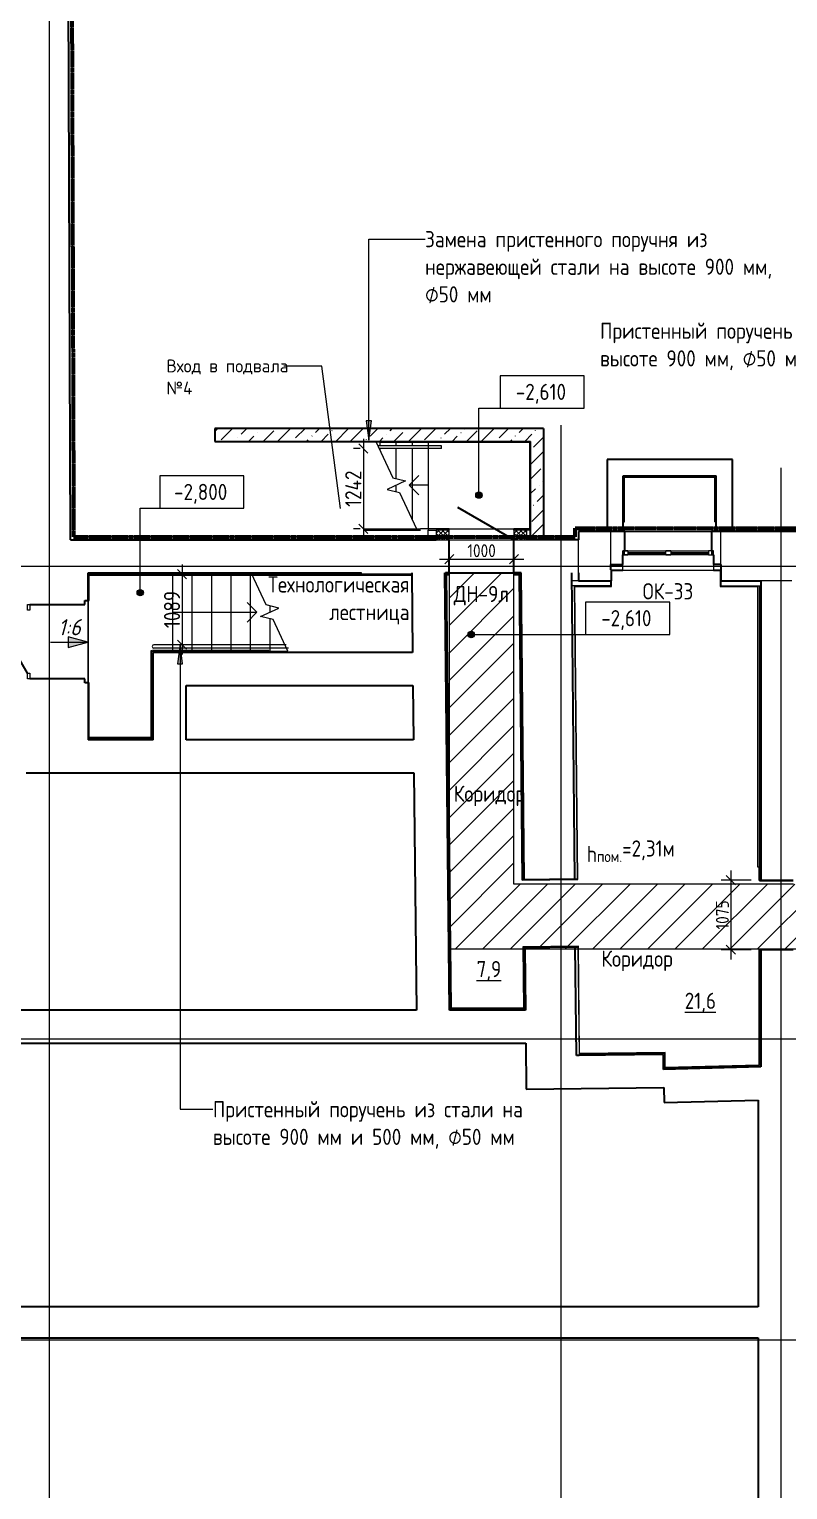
# Model space of a CAD drawing. Header units: millimetres. Extents: x 504091 to 2165846, y 135022 to 442887.
# Drawn here: x 598335 to 610052, y 203732 to 226294 of the extents above; entities that cross this region are included whole.
import ezdxf

# ---------------------------------------------------------------- set-up
doc = ezdxf.new("R2010")
doc.units = ezdxf.units.MM
for name, pattern in [('( Hidden )', [0.375, 0.25, -0.125]), ('ADSK_Линия сетки', [25, 20, -2.5, 0, -2.5]), ('DASHED', [7, 5, -2, 0]), ('осеваяX2', [4, 2.5, -0.5, 0.5, -0.5])]:
    doc.linetypes.add(name, pattern=pattern)
doc.layers.get('Defpoints').update_dxf_attribs({"color": 255})
doc.layers.add('!Defpoints', color=255, linetype='Continuous', lineweight=5, plot=False)
for name, color, linetype, lineweight in [('_ Окна', 7, 'Continuous', 30), ('Аннотация', 7, 'Continuous', 9), ('ГИ', 204, 'DASHED', 70), ('Двери', 7, 'Continuous', 20), ('Лестницы', 7, 'Continuous', 18), ('Марки дверей', 7, 'Continuous', 20), ('Марки окон', 7, 'Continuous', 20), ('Марки помещений', 7, 'Continuous', 20), ('Ограждение', 7, 'Continuous', 18), ('Окна', 7, 'Continuous', 18), ('Оси', 165, 'осеваяX2', 13), ('отметки', 7, 'Continuous', 20), ('Пандусы', 7, 'Continuous', 18), ('Перекрытие', 7, 'Continuous', 18), ('размеры', 7, 'Continuous', 9), ('Стены внутренние', 7, 'Continuous', 18), ('Стены наружные', 7, 'Continuous', 18), ('Стены несущие', 7, 'Continuous', 30), ('Стены отделка', 7, 'Continuous', 30), ('Стены штриховка', 7, 'Continuous', 18), ('Стрелки вверх', 7, 'Continuous', 18), ('Узлы', 7, 'Continuous', 18)]:
    doc.layers.add(name, color=color, linetype=linetype, lineweight=lineweight)
doc.layers.add('Линии', color=7, linetype='Continuous', lineweight=9, true_color=0x00a600)
doc.layers.add('Штриховка', color=252, linetype='Continuous')
doc.styles.add('GOST 2.304_new', font='isocpeur.ttf', dxfattribs={"width": 0.9, "oblique": 15})
doc.styles.add('GOST Common_1', font='GOST_Common.ttf', dxfattribs={"width": 0.9, "height": 250})
doc.styles.add('GOST Common_2', font='GOST_Common.ttf', dxfattribs={"width": 0.9, "height": 200})
doc.styles.add('GOST Common_4', font='GOST_Common.ttf', dxfattribs={"width": 0.9, "height": 200})
doc.styles.add('GOST Common_5', font='GOST_Common.ttf', dxfattribs={"height": 250})
doc.dimstyles.new('ADSK_Основной_2_5_мм_Округление_до_1_мм', dxfattribs={"dimscale": 304.8, "dimtxt": 251.428749, "dimasz": 0.463911, "dimexe": 0.492126, "dimexo": 0.492126, "dimgap": 0.098425, "dimtad": 1, "dimdec": 0, "dimdsep": 46, "dimtxsty": 'GOST Common_1', "dimblk1": 'OBLIQUE', "dimblk2": 'OBLIQUE', "dimsah": 1, "dimcen": 0.09, "dimdle": 0.492126, "dimazin": 2, "dimtfac": 1, "dimtdec": 4, "dimtix": 1, "dimtmove": 0, "dimatfit": 3, "dimfxl": 0, "dimtvp": 1, "dimtolj": 1, "dimtzin": 0, "dimlwd": 20, "dimlwe": 20, "dimarcsym": 0})
doc.dimstyles.new('ADSK_Основной_2_мм', dxfattribs={"dimscale": 304.8, "dimtxt": 201.142999, "dimasz": 0.463911, "dimexe": 0.492126, "dimexo": 0.492126, "dimgap": 0.098425, "dimtad": 1, "dimrnd": 0.01, "dimdsep": 46, "dimtxsty": 'GOST Common_4', "dimblk1": 'OBLIQUE', "dimblk2": 'OBLIQUE', "dimsah": 1, "dimcen": 0.09, "dimdle": 0.492126, "dimazin": 2, "dimtfac": 1, "dimtdec": 4, "dimtix": 1, "dimtmove": 0, "dimatfit": 3, "dimfxl": 0, "dimtvp": 1, "dimtolj": 1, "dimtzin": 0, "dimlwd": 20, "dimlwe": 20, "dimarcsym": 0})
pattern_1 = [(45, (568099.94, 197753.52), (84.18955, 308.69595), [396.875, -79.375, 3.353, -76.022])]
pattern_2 = [(45, (568099.937, 197753.523), (-35.35534, 35.35534), []), (135, (568099.937, 197753.523), (-35.35534, -35.35534), [])]

# ---------------------------------------------------------------- blocks, each defined once
blk = doc.blocks.new('АС_Дверь_Однопольная_Алюминиевая - 1150х2200 алюм ост EIW30 Д12п-6524472-План подвала')
at = {"layer": 'Двери'}
for p, q in [((-450, -420), (-363, -420)), ((-450, -460), (-450, -420)), ((-363, -420), (-363, -460)), ((613, -420), (700, -420)), ((613, -460), (613, -420)), ((700, -420), (700, -460)), ((-363, -460), (-450, -460)), ((700, -460), (613, -460))]:
    blk.add_line(p, q, dxfattribs=at)
at = {"layer": 'Двери', "lineweight": 30}
blk.add_line((613, -460), (-232, -948), dxfattribs=at)
blk = doc.blocks.new('AC_Дверь_Однопольная_Стальная - 1000х2080h ДН-9л-2715197-План подвала')
at = {"layer": 'Двери', "lineweight": 30}
blk.add_line((500, 255), (-366, 755), dxfattribs=at)
blk = doc.blocks.new('окна_rehau_двупольное - 1360х1320Н ОК33-3751932-План подвала')
at = {"layer": '_ Окна', "lineweight": 18}
for p, q in [((-700, -105), (-700, -45)), ((-700, -45), (-624, -45)), ((-624, -105), (-700, -105)), ((-624, -45), (-624, -105)), ((-38, -105), (-38, -45)), ((-38, -45), (38, -45)), ((38, -105), (-38, -105)), ((38, -45), (38, -105)), ((624, -45), (624, -105)), ((700, -45), (624, -45)), ((624, -105), (700, -105)), ((700, -105), (700, -45))]:
    blk.add_line(p, q, dxfattribs=at)
at = {"layer": '_ Окна'}
for p, q in [((-680, -105), (-680, -45)), ((-624, -75), (-38, -75)), ((38, -75), (624, -75)), ((680, -105), (680, -45))]:
    blk.add_line(p, q, dxfattribs=at)
at = {"layer": 'Окна'}
for p, q in [((-700, -45), (-700, -105)), ((-624, -45), (-700, -45)), ((-700, -105), (-624, -105)), ((-624, -45), (-38, -45)), ((-38, -105), (-624, -105)), ((38, -45), (-38, -45)), ((-38, -105), (38, -105)), ((38, -45), (624, -45)), ((624, -105), (38, -105)), ((700, -45), (624, -45)), ((624, -105), (700, -105)), ((700, -105), (700, -45))]:
    blk.add_line(p, q, dxfattribs=at)
blk = doc.blocks.new('Тип верхнего поручня - Верхний поручень_Внутренний_-6935785-План подвала')
at = {"layer": 'Ограждение'}
for p, q in [((35622, 22104), (35640, 22064)), ((36391, 22104), (35622, 22104)), ((36391, 22064), (35640, 22064)), ((36422, 22104), (36391, 22104)), ((36422, 22064), (36391, 22064)), ((36604, 22104), (36422, 22104)), ((36604, 22064), (36422, 22064)), ((36604, 22064), (36604, 22104))]:
    blk.add_line(p, q, dxfattribs=at)
blk = doc.blocks.new('Тип перил - Перила_Внутренний_-6935798-План подвала')
at = {"layer": 'Ограждение'}
for p, q in [((35622, 22104), (35640, 22064)), ((36404, 22104), (35622, 22104)), ((36404, 22064), (35640, 22064)), ((36404, 22064), (36404, 22104))]:
    blk.add_line(p, q, dxfattribs=at)
blk = doc.blocks.new('Высотные отметки - Рамка-12095-План подвала')
at = {"layer": 'Аннотация', "lineweight": 20}
for p, q in [((-6.5, 0), (-6.5, 5)), ((-6.5, 5), (6.5, 5)), ((6.5, 5), (6.5, 0)), ((6.5, 0), (-6.5, 0))]:
    blk.add_line(p, q, dxfattribs=at)
blk = doc.blocks.new('_Oblique')
at = {"color": 0, "linetype": 'ByBlock', "lineweight": -2}
blk.add_line((-0.5, -0.5), (0.5, 0.5), dxfattribs=at)
blk = doc.blocks.new('*D486')
at = {"layer": 'Defpoints', "color": 0, "lineweight": 20, "transparency": 16777216}
for p in [(604823, 218208), (605823, 218208), (605823, 218108)]:
    blk.add_point(p, dxfattribs=at)
at = {"layer": 'размеры', "color": 0, "lineweight": 20, "transparency": 16777216}
for p, q in [((604673, 218108), (605973, 218108)), ((604823, 218058), (604823, 217958)), ((605823, 218058), (605823, 217958))]:
    blk.add_line(p, q, dxfattribs=at)
at = {"layer": 'размеры', "color": 0, "lineweight": 20, "transparency": 16777216, "xscale": 141.4, "yscale": 141.4, "zscale": 141.4, "rotation": 180}
blk.add_blockref('_Oblique', (604823, 218108), dxfattribs=at)
at = {"layer": 'размеры', "color": 0, "lineweight": 20, "transparency": 16777216, "xscale": 141.4, "yscale": 141.4, "zscale": 141.4}
blk.add_blockref('_Oblique', (605823, 218108), dxfattribs=at)
at = {"layer": 'размеры', "color": 0, "lineweight": 20, "transparency": 16777216, "insert": (605323, 218238), "char_height": 200, "width": 560.47, "attachment_point": 5, "style": 'GOST Common_4'}
blk.add_mtext('\\A1;1000', dxfattribs=at)
blk = doc.blocks.new('*D487')
at = {"layer": 'Defpoints', "color": 0, "lineweight": 20, "transparency": 16777216}
for p in [(609636, 213149), (609172, 212074), (609636, 212074)]:
    blk.add_point(p, dxfattribs=at)
at = {"layer": 'размеры', "color": 0, "lineweight": 20, "transparency": 16777216}
for p, q in [((609172, 213299), (609172, 211924)), ((609486, 213149), (609022, 213149)), ((609486, 212074), (609022, 212074))]:
    blk.add_line(p, q, dxfattribs=at)
at = {"layer": 'размеры', "color": 0, "lineweight": 20, "transparency": 16777216, "xscale": 141.4, "yscale": 141.4, "zscale": 141.4}
for p, rotation in [((609172, 213149), 90), ((609172, 212074), 270)]:
    blk.add_blockref('_Oblique', p, dxfattribs=dict(at, rotation=rotation))
at = {"layer": 'размеры', "color": 0, "lineweight": 20, "transparency": 16777216, "insert": (609042, 212612), "char_height": 200, "width": 560.47, "attachment_point": 5, "rotation": 90, "style": 'GOST Common_4'}
blk.add_mtext('\\A1;1075', dxfattribs=at)
blk = doc.blocks.new('*D504')
at = {"layer": 'Defpoints', "color": 0, "lineweight": 20, "transparency": 16777216}
for p in [(600796, 217875), (600696, 216786), (600796, 216786)]:
    blk.add_point(p, dxfattribs=at)
at = {"layer": 'размеры', "color": 0, "lineweight": 20, "transparency": 16777216}
for p, q in [((600696, 218025), (600696, 216636)), ((600646, 217875), (600546, 217875)), ((600646, 216786), (600546, 216786))]:
    blk.add_line(p, q, dxfattribs=at)
at = {"layer": 'размеры', "color": 0, "lineweight": 20, "transparency": 16777216, "xscale": 141.4, "yscale": 141.4, "zscale": 141.4}
for p, rotation in [((600696, 217875), 90), ((600696, 216786), 270)]:
    blk.add_blockref('_Oblique', p, dxfattribs=dict(at, rotation=rotation))
at = {"layer": 'размеры', "color": 0, "lineweight": 20, "transparency": 16777216, "insert": (600541, 217330), "char_height": 250, "width": 700.59, "attachment_point": 5, "rotation": 90, "style": 'GOST Common_1'}
blk.add_mtext('\\A1;1089', dxfattribs=at)
blk = doc.blocks.new('*D505')
at = {"layer": 'Defpoints', "color": 0, "lineweight": 20, "transparency": 16777216}
for p in [(603596, 219817), (603496, 218575), (603596, 218575)]:
    blk.add_point(p, dxfattribs=at)
at = {"layer": 'размеры', "color": 0, "lineweight": 20, "transparency": 16777216}
for p, q in [((603446, 219817), (603346, 219817)), ((603496, 219967), (603496, 218425)), ((603446, 218575), (603346, 218575))]:
    blk.add_line(p, q, dxfattribs=at)
at = {"layer": 'размеры', "color": 0, "lineweight": 20, "transparency": 16777216, "xscale": 141.4, "yscale": 141.4, "zscale": 141.4}
for p, rotation in [((603496, 219817), 90), ((603496, 218575), 270)]:
    blk.add_blockref('_Oblique', p, dxfattribs=dict(at, rotation=rotation))
at = {"layer": 'размеры', "color": 0, "lineweight": 20, "transparency": 16777216, "insert": (603341, 219196), "char_height": 250, "width": 726.16, "attachment_point": 5, "rotation": 90, "style": 'GOST Common_1'}
blk.add_mtext('\\A1;1242', dxfattribs=at)
blk = doc.blocks.new('оси')
at = {"layer": 'Оси', "linetype": 'ADSK_Линия сетки'}
for p, q in [((37050, -2196.5), (37050, 46378)), ((44950, -2540.7), (44950, 24580.2)), ((48350, -2196.5), (48350, 23921.3)), ((-3614.3, 22400), (62615.4, 22400)), ((-3614.3, 15100), (62615.4, 15100)), ((-3614.3, 10450), (62615.4, 10450))]:
    blk.add_line(p, q, dxfattribs=at)

msp = doc.modelspace()

# ---------------------------------------------------------------- hatches: boundary and pattern name
at = {"layer": 'Аннотация', "lineweight": 9}
for points in [[(603580.7301, 219945.4217), (603620.2259, 220245.4217), (603541.2344, 220245.4217)], [(600665.6978, 216788.4043), (600626.202, 216488.4043), (600705.1935, 216488.4043)]]:
    msp.add_hatch(color=256, dxfattribs=at).paths.add_polyline_path(points)
at = {"layer": 'отметки'}
h = msp.add_hatch(color=256, dxfattribs=at)
edge = h.paths.add_edge_path()
edge.add_arc((605281.8261, 219097.3452), 50, 0, 360)
h = msp.add_hatch(color=256, dxfattribs=at)
edge = h.paths.add_edge_path()
edge.add_arc((600050.6998, 217589.8387), 50, 0, 360)
h = msp.add_hatch(color=256, dxfattribs=at)
edge = h.paths.add_edge_path()
edge.add_arc((605163.025, 216944.0354), 50, 0, 360)
at = {"layer": 'размеры'}
msp.add_hatch(color=256, dxfattribs=at).paths.add_polyline_path([(599239.2445, 216824.7414), (598939.2445, 216905.1262), (598939.2445, 216744.3566)])
at = {"layer": 'Стены внутренние', "lineweight": 9}
h = msp.add_hatch(dxfattribs=at)
h.set_pattern_fill('FP_6', color=256, style=0, pattern_type=2)
h.set_pattern_definition(pattern_1)
h.paths.add_polyline_path([(604504.3082, 219927.0636), (606279.3082, 219927.0636), (606279.3082, 220127.0636), (601204.3082, 220127.0636), (601204.3082, 219927.0636)])
h = msp.add_hatch(dxfattribs=at)
h.set_pattern_fill('FP_6', color=256, style=0, pattern_type=2)
h.set_pattern_definition(pattern_1)
h.paths.add_polyline_path([(606279.3082, 219258.2039), (606279.3082, 219927.0636), (606079.3082, 219927.0636), (606079.3082, 219258.2039)])
h = msp.add_hatch(dxfattribs=at)
h.set_pattern_fill('FP_7', color=256, style=0, pattern_type=2)
h.set_pattern_definition([(45, (568099.94, 197753.52), (84.19025, 308.69666), [396.875, -79.375, 3.353, -76.022])])
h.paths.add_polyline_path([(606079.3082, 218404.8405), (606279.3082, 218404.8405), (606279.3082, 219258.2039), (606079.3082, 219258.2039), (606079.3082, 218554.8405)])
at = {"layer": 'Стены наружные', "true_color": 0x6b6b6b}
msp.add_hatch(color=251, dxfattribs=at).paths.add_polyline_path([(604380.2712, 218554.8405), (604380.2712, 218574.8405), (603504.3082, 218574.8405), (603504.3082, 218554.8405), (604328.9103, 218554.8405)])
h = msp.add_hatch(color=251, dxfattribs=at)
h.paths.add_polyline_path([(606079.2682, 218554.8405), (606079.3082, 218554.8405), (606079.2682, 218574.8405), (605822.7795, 218574.8405), (605822.7795, 218554.8405), (606069.3082, 218554.8405)])
h.paths.add_polyline_path([(604821.7913, 218554.8405), (604822.7795, 218555.3002), (604821.7913, 218574.8405), (604504.3082, 218574.8405), (604504.3082, 218554.8405), (604754.3932, 218554.8405)])
h = msp.add_hatch(color=251, dxfattribs=at)
h.paths.add_polyline_path([(607510.4382, 218534.8405), (607535.4382, 218534.8405), (607535.4382, 218539.8405), (607510.4382, 218539.8405)])
h.paths.add_polyline_path([(608945.4382, 218534.8405), (608945.4382, 218539.8405), (608875.4382, 218539.8405), (608875.4382, 218534.8405), (608910.4382, 218534.8405)])
at = {"layer": 'Узлы', "lineweight": 9}
h = msp.add_hatch(dxfattribs=at)
h.set_pattern_fill('FP_8', color=252, style=0, pattern_type=2)
h.set_pattern_definition([(45, (568099.94, 197753.52), (-212.132, 212.132), [])])
h.paths.add_polyline_path([(605366.2455, 212086.0391), (616067.7735, 212086.0391), (616067.7735, 232725.4732), (615067.7735, 232725.4732), (615067.7735, 213086.0391), (605822.7795, 213086.0391), (605822.7795, 217886.0391), (604822.7795, 217886.0391), (604822.7795, 212086.0391), (604856.5332, 212086.0391)])
h = msp.add_hatch(dxfattribs=at)
h.set_pattern_fill('FP_11', color=256, style=0, pattern_type=2)
h.set_pattern_definition(pattern_2)
h.paths.add_polyline_path([(604622.7795, 218404.8405), (604822.7795, 218404.8405), (604821.7913, 218554.8405), (604622.7795, 218554.8405), (604622.7795, 218462.2721)])
h = msp.add_hatch(dxfattribs=at)
h.set_pattern_fill('FP_11', color=256, style=0, pattern_type=2)
h.set_pattern_definition(pattern_2)
h.paths.add_polyline_path([(606022.7795, 218404.8405), (606022.7795, 218554.8405), (605822.7795, 218554.8405), (605822.7795, 218404.8405), (605931.5138, 218404.8405)])

# ---------------------------------------------------------------- linework, layer by layer
at = {"layer": '!Defpoints', "color": 2, "lineweight": 20}
msp.add_lwpolyline([(613421.6646, 218584.8405), (606766.7913, 218584.8405), (606766.7913, 218454.8405), (599021.1136, 218454.8405), (598970.5919, 233869.9907), (604245.6676, 233869.9907), (604245.6676, 240973.5225), (598946.8288, 240973.5225), (598946.3857, 241179.162), (585852.3341, 241150.9484), (585852.3341, 218416.0475), (571508.6963, 218416.0475)], dxfattribs=at)
at = {"layer": 'Аннотация', "lineweight": 9}
for p, q in [((603580.7301, 223050.5482), (604449.9222, 223050.5482)), ((603580.7301, 219945.4217), (603580.7301, 223050.5482)), ((602455.3168, 221087.8486), (602270.4405, 221087.8486)), ((602855.7043, 221087.8486), (602455.3168, 221087.8486)), ((603141.4872, 218888.7276), (602855.7043, 221087.8486)), ((603620.2259, 220245.4217), (603541.2344, 220245.4217)), ((603541.2344, 220245.4217), (603580.7301, 219945.4217)), ((603580.7301, 219945.4217), (603620.2259, 220245.4217)), ((600665.6978, 216788.4043), (600626.202, 216488.4043)), ((600705.1935, 216488.4043), (600665.6978, 216788.4043)), ((600665.6978, 216788.4043), (600665.6978, 209610.1445)), ((600626.202, 216488.4043), (600705.1935, 216488.4043)), ((600665.6978, 209610.1445), (601172.4225, 209610.1445))]:
    msp.add_line(p, q, dxfattribs=at)
at = {"layer": 'ГИ', "linetype": '( Hidden )', "lineweight": 60, "ltscale": 20}
msp.add_lwpolyline([(561122.148, 225839.1126), (561122.148, 241164.6667), (571393.465, 241086.4776), (571508.6963, 218416.0475), (585852.3341, 218416.0475), (585852.3341, 241150.9484), (598946.1505, 241179.1615), (598946.8288, 240973.5225), (604245.6676, 240973.5225), (604245.6676, 233869.9907), (598970.5919, 233869.9907), (599021.1136, 218454.8405), (606766.7913, 218454.8405), (606766.7913, 218584.8405), (613421.6646, 218584.8405), (613350.8155, 241332.3278), (623406.8071, 241332.3278), (623695.1603, 205962.9513), (617416.4749, 205962.9513), (617419.2163, 205712.9513)], dxfattribs=at)
at = {"layer": 'Лестницы'}
for p, q in [((603754.3082, 219927.0636), (603689.0322, 219927.0636)), ((603689.0322, 219927.0636), (603951.4809, 219364.2406)), ((603754.3082, 219857.0636), (603754.3082, 219927.0636)), ((603754.3082, 219857.0636), (603754.3082, 219927.0636)), ((603754.3082, 219787.0788), (603754.3082, 219817.0636)), ((603754.3082, 219787.0788), (603754.3082, 219817.0636)), ((604004.3082, 219924.8405), (604004.3082, 219927.0636)), ((604004.3082, 219924.8405), (604004.3082, 219927.0636)), ((604004.3082, 219857.0636), (604004.3082, 219914.8405)), ((604004.3082, 219857.0636), (604004.3082, 219914.8405)), ((604004.3082, 219351.4019), (604004.3082, 219817.0636)), ((604004.3082, 219351.4019), (604004.3082, 219817.0636)), ((604254.3082, 219924.8405), (604254.3082, 219927.0636)), ((604254.3082, 219924.8405), (604254.3082, 219927.0636)), ((604254.3082, 219857.0636), (604254.3082, 219914.8405)), ((604254.3082, 219857.0636), (604254.3082, 219914.8405)), ((604254.3082, 218714.8254), (604254.3082, 219817.0636)), ((604254.3082, 218714.8254), (604254.3082, 219817.0636)), ((604504.3082, 219924.8405), (604504.3082, 219927.0636)), ((604504.3082, 219924.8405), (604504.3082, 219927.0636)), ((604504.3082, 219857.0636), (604504.3082, 219914.8405)), ((604504.3082, 219857.0636), (604504.3082, 219914.8405)), ((604504.3082, 218574.8405), (604504.3082, 219817.0636)), ((604504.3082, 218574.8405), (604504.3082, 219817.0636)), ((604145.9188, 219316.9862), (603862.6976, 219184.918)), ((603951.4809, 219364.2406), (604145.9188, 219316.9862)), ((603862.6976, 219184.918), (604057.1355, 219137.6636)), ((604004.3082, 219150.5023), (604004.3082, 219250.9521)), ((604004.3082, 219150.5023), (604004.3082, 219250.9521)), ((604057.1355, 219137.6636), (604319.5842, 218574.8405)), ((604504.3082, 218574.8405), (604380.2712, 218574.8405)), ((600549.6216, 217862.8405), (600549.6216, 216698.5164)), ((600549.6216, 217862.8405), (600549.6216, 216698.5164)), ((600849.6216, 217862.8405), (600849.6216, 216698.5164)), ((600849.6216, 217862.8405), (600849.6216, 216698.5164)), ((601149.6216, 217862.8405), (601149.6216, 216698.5164)), ((601149.6216, 217862.8405), (601149.6216, 216698.5164)), ((601449.6216, 217862.8405), (601449.6216, 216698.5164)), ((601449.6216, 217862.8405), (601449.6216, 216698.5164)), ((601749.6216, 217862.8405), (601749.6216, 216698.5164)), ((601749.6216, 217862.8405), (601749.6216, 216698.5164)), ((601996.7943, 217399.8049), (601769.837, 217886.5164)), ((601908.011, 217220.4823), (602191.2322, 217352.5505)), ((602191.2322, 217352.5505), (601996.7943, 217399.8049)), ((602049.6216, 217386.9662), (602049.6216, 217286.5164)), ((602049.6216, 217386.9662), (602049.6216, 217286.5164)), ((602102.4489, 217173.2279), (601908.011, 217220.4823)), ((602049.6216, 217186.0666), (602049.6216, 216686.5164)), ((602049.6216, 217186.0666), (602049.6216, 216686.5164)), ((602329.4062, 216686.5164), (602102.4489, 217173.2279)), ((602034.6216, 216686.5164), (602049.6216, 216686.5164)), ((602049.6216, 216686.5164), (602329.4062, 216686.5164))]:
    msp.add_line(p, q, dxfattribs=at)
at = {"layer": 'Линии', "color": 7, "lineweight": 18}
for p, q in [((604822.7795, 218554.8405), (604622.7795, 218554.8405)), ((604622.7795, 218554.8405), (604622.7795, 218404.8405)), ((604622.7795, 218404.8405), (604822.7795, 218404.8405)), ((604822.7795, 218404.8405), (604822.7795, 218554.8405)), ((606022.7795, 218554.8405), (605822.7795, 218554.8405)), ((605822.7795, 218554.8405), (605822.7795, 218404.8405)), ((605822.7795, 218404.8405), (606022.7795, 218404.8405)), ((606022.7795, 218404.8405), (606022.7795, 218554.8405)), ((602302.2573, 216786.0885), (600262.2573, 216786.0885)), ((602342.2573, 216731.5164), (600262.2573, 216731.5164))]:
    msp.add_line(p, q, dxfattribs=at)
at = {"layer": 'Линии', "color": 7}
for p, q in [((605822.7795, 217886.0391), (604822.7795, 217886.0391)), ((604822.7795, 217886.0391), (604822.7795, 212086.0391)), ((605822.7795, 213086.0391), (605822.7795, 217886.0391)), ((610139.5333, 213086.0391), (605822.7795, 213086.0391)), ((604822.7795, 212086.0391), (609997.1061, 212086.0391)), ((609997.1061, 212086.0391), (616067.7735, 212086.0391))]:
    msp.add_line(p, q, dxfattribs=at)
at = {"layer": 'Линии', "color": 7, "lineweight": 18}
msp.add_arc((600262.2573, 216758.8025), 27.2861, 90, 270, dxfattribs=at)
at = {"layer": 'отметки', "lineweight": 20}
for p, q in [((605281.8261, 220439.8757), (606258.2119, 220439.8757)), ((605281.8261, 219097.3452), (605281.8261, 220439.8757)), ((600050.6998, 218894.4488), (601001.3459, 218894.4488)), ((600050.6998, 217589.8387), (600050.6998, 218894.4488)), ((605163.025, 216944.0354), (607320.801, 216944.0354)), ((607320.801, 216944.0354), (607577.6791, 216944.0354))]:
    msp.add_line(p, q, dxfattribs=at)
at = {"layer": 'отметки'}
for centre in [(605281.8261, 219097.3452), (600050.6998, 217589.8387), (605163.025, 216944.0354)]:
    msp.add_circle(centre, 50, dxfattribs=at)
at = {"layer": 'Пандусы'}
for p, q in [((598647.2268, 216258.5225), (598647.2268, 217408.5225)), ((599247.2268, 216195.5225), (599247.2268, 217471.5225))]:
    msp.add_line(p, q, dxfattribs=at)
at = {"layer": 'Перекрытие'}
for p, q in [((604822.7795, 218574.8405), (605822.7795, 218574.8405)), ((599247.2268, 217471.5225), (599247.2268, 216195.5225))]:
    msp.add_line(p, q, dxfattribs=at)
at = {"layer": 'размеры', "lineweight": 20}
msp.add_line((598662.0169, 216824.7414), (599239.2445, 216824.7414), dxfattribs=at)
at = {"layer": 'размеры'}
for p, q in [((599239.2445, 216824.7414), (598939.2445, 216905.1262)), ((598939.2445, 216905.1262), (598939.2445, 216744.3566)), ((598939.2445, 216744.3566), (599239.2445, 216824.7414))]:
    msp.add_line(p, q, dxfattribs=at)
at = {"layer": 'Стены внутренние'}
for p, q in [((604822.7795, 218404.8405), (605822.7795, 218404.8405)), ((607535.4382, 218534.8405), (608875.4382, 218534.8405)), ((605822.7795, 217894.8405), (604822.7795, 217894.8405)), ((607326.7913, 217944.8405), (607316.7913, 217944.8405))]:
    msp.add_line(p, q, dxfattribs=at)
at = {"layer": 'Стены наружные'}
for p, q in [((607535.4382, 218539.8405), (608875.4382, 218539.8405)), ((608905.4382, 217934.8405), (607505.4382, 217934.8405))]:
    msp.add_line(p, q, dxfattribs=at)
at = {"layer": 'Стены несущие'}
for p, q in [((598971.4429, 218404.8405), (598920.2614, 233919.9907)), ((606279.3082, 220127.0636), (601204.3082, 220127.0636)), ((601204.3082, 220127.0636), (601204.3082, 219927.0636)), ((606279.3082, 220127.0636), (606279.3082, 218404.8405)), ((601204.3082, 219927.0636), (606079.3082, 219927.0636)), ((606079.3082, 218404.8405), (606079.3082, 219927.0636)), ((607260.4382, 219644.8405), (607260.4382, 218534.8405)), ((609195.4382, 219644.8405), (607260.4382, 219644.8405)), ((609195.4382, 218539.8405), (609195.4382, 219644.8405)), ((607510.4382, 218534.8405), (607510.4382, 219394.8405)), ((607510.4382, 219394.8405), (608945.4382, 219394.8405)), ((608945.4382, 218539.8405), (608945.4382, 219394.8405)), ((598971.4429, 218404.8405), (604622.7795, 218404.8405)), ((604822.7795, 217894.8405), (604822.7795, 218404.8405)), ((605822.7795, 217894.8405), (605822.7795, 218404.8405)), ((606816.7913, 218404.8405), (606022.7795, 218404.8405)), ((607535.4382, 218534.8405), (606816.7913, 218534.8405)), ((606816.7913, 218534.8405), (606816.7913, 218404.8405)), ((607535.4382, 218234.8405), (607535.4382, 218534.8405)), ((608875.4382, 218534.8405), (608875.4382, 218234.8405)), ((613471.5722, 218534.8405), (608875.4382, 218534.8405)), ((608945.4382, 218539.8405), (609195.4382, 218539.8405)), ((607505.4382, 218024.8405), (607505.4382, 218174.8405)), ((608905.4382, 218174.8405), (608905.4382, 218024.8405)), ((607316.7913, 217944.8405), (607316.7913, 218024.8405)), ((607316.7913, 218024.8405), (607505.4382, 218024.8405)), ((609016.7913, 218024.8405), (608905.4382, 218024.8405)), ((609016.7913, 218024.8405), (609016.7913, 217774.8405)), ((599247.2268, 217471.5225), (599247.2268, 217894.8405)), ((604244.3637, 217894.8405), (604257.556, 216666.5164)), ((604826.9204, 211141.8607), (604754.3932, 217894.8405)), ((604822.7795, 217894.8405), (604764.3937, 217894.8405)), ((605931.5138, 217894.8405), (605822.7795, 217894.8405)), ((605979.6761, 213159.9517), (605931.5138, 217894.8405)), ((606711.5542, 217894.8405), (606759.6357, 213167.8853)), ((606816.7913, 217894.8405), (606816.7913, 217774.8405)), ((606816.7913, 217774.8405), (607326.7913, 217774.8405)), ((607326.7913, 217774.8405), (607326.7913, 217944.8405)), ((609016.7913, 217774.8405), (609636.3391, 217774.8405)), ((609636.3391, 217774.8405), (609636.3391, 213149.1182)), ((598347.2268, 217408.5225), (599194.2268, 217408.5225)), ((599194.2268, 217408.5225), (599194.2268, 217471.5225)), ((599194.2268, 217471.5225), (599247.2268, 217471.5225)), ((604257.556, 216666.5164), (600247.69, 216666.5164)), ((600247.69, 215319.1383), (600247.69, 216666.5164)), ((599194.2268, 216258.5225), (598347.2268, 216258.5225)), ((599194.2268, 216195.5225), (599194.2268, 216258.5225)), ((599247.2268, 216195.5225), (599194.2268, 216195.5225)), ((599247.2268, 216195.5225), (599247.2268, 215319.1383)), ((600757.69, 215319.1383), (600757.69, 216156.5164)), ((600757.69, 216156.5164), (604263.0334, 216156.5164)), ((604263.0334, 216156.5164), (604272.0269, 215319.1383)), ((600247.69, 215319.1383), (599247.2268, 215319.1383)), ((604272.0269, 215319.1383), (600757.69, 215319.1383)), ((598287.2268, 214809.1383), (604277.5043, 214809.1383)), ((604277.5043, 214809.1383), (604316.891, 211141.8607)), ((605979.6761, 213159.9517), (606759.6357, 213167.8853)), ((609636.3391, 213149.1182), (610116.3391, 213149.1182)), ((605990.3559, 212110.006), (606770.3156, 212117.9396)), ((605990.3559, 212110.006), (606000.2037, 211141.8607)), ((606787.3838, 210439.94), (606770.3156, 212117.9396)), ((609636.3391, 212074.1182), (609636.3391, 210264.0189)), ((610116.3391, 212074.1182), (609636.3391, 212074.1182)), ((604316.891, 211141.8607), (578914.9373, 211141.8607)), ((606000.2037, 211141.8607), (604826.9204, 211141.8607)), ((575748.0717, 210631.8607), (606005.3913, 210631.8607)), ((606005.3913, 210631.8607), (606012.6211, 209921.084)), ((608130.4874, 210455.2352), (606787.3838, 210439.94)), ((608133.1224, 210223.8575), (608130.4874, 210455.2352)), ((609636.3391, 210264.0189), (608133.1224, 210223.8575)), ((606012.6211, 209921.084), (608137.9281, 209945.2869)), ((608137.9281, 209945.2869), (608144.1083, 209713.969)), ((608144.1083, 209713.969), (609596.6703, 209752.7771)), ((609596.6703, 209752.7771), (609596.6703, 206558.7317)), ((609596.6703, 206558.7317), (575748.0717, 206558.7317)), ((575748.0717, 206078.7317), (609596.6703, 206078.7317)), ((609596.6703, 206078.7317), (609596.6703, 200231.7541))]:
    msp.add_line(p, q, dxfattribs=at)
at = {"layer": 'Стены отделка', "lineweight": 9}
for p, q in [((606079.3082, 219924.8405), (603754.3082, 219924.8405)), ((603754.3082, 219924.8405), (603754.3082, 219914.8405)), ((603754.3082, 219914.8405), (606069.3082, 219914.8405)), ((606069.3082, 218574.8405), (606069.3082, 219914.8405)), ((607530.4382, 218684.8405), (607530.4382, 219374.8405)), ((607530.4382, 219374.8405), (608925.4382, 219374.8405)), ((608925.4382, 218684.8405), (608925.4382, 219394.8405)), ((607510.4382, 218684.8405), (607530.4382, 218684.8405)), ((608925.4382, 218684.8405), (608945.4382, 218684.8405)), ((603504.3082, 218404.8405), (603504.3082, 218574.8405)), ((603504.3082, 218574.8405), (604380.2712, 218574.8405)), ((603504.3082, 218554.8405), (604380.2712, 218554.8405)), ((604499.3082, 218404.8405), (604499.3082, 218554.8405)), ((604499.3082, 218554.8405), (604622.7795, 218554.8405)), ((604822.7795, 218574.8405), (604504.3082, 218574.8405)), ((604504.3082, 218554.8405), (604504.3082, 218574.8405)), ((604822.7795, 218554.8405), (604822.7795, 218574.8405)), ((606079.3082, 218574.8405), (605822.7795, 218574.8405)), ((605822.7795, 218554.8405), (605822.7795, 218574.8405)), ((606079.3082, 218554.8405), (606022.7795, 218554.8405)), ((607535.4382, 218539.8405), (607510.4382, 218539.8405)), ((607535.4382, 218534.8405), (607535.4382, 218539.8405)), ((608945.4382, 218539.8405), (608875.4382, 218539.8405)), ((608875.4382, 218539.8405), (608875.4382, 218534.8405)), ((608945.4382, 218534.8405), (608945.4382, 218539.8405)), ((607505.4382, 217934.8405), (607505.4382, 218024.8405)), ((608905.4382, 218024.8405), (608905.4382, 217934.8405)), ((603467.2268, 217894.8405), (599247.2268, 217894.8405)), ((604244.5785, 217874.8405), (599247.2268, 217874.8405)), ((599259.2268, 217471.5225), (599259.2268, 217862.8405)), ((599259.2268, 217862.8405), (604244.7074, 217862.8405)), ((603467.2268, 217874.8405), (603467.2268, 217894.8405)), ((604754.3932, 217894.8405), (604774.392, 217895.0553)), ((604764.3937, 217894.8405), (604764.3937, 217874.8405)), ((604764.3937, 217874.8405), (604784.6097, 217874.8405)), ((604846.7067, 211161.8703), (604774.392, 217895.0553)), ((604856.5332, 211178.0784), (604784.7171, 217864.8405)), ((604784.7171, 217864.8405), (604822.7795, 217864.8405)), ((604822.7795, 217894.8405), (604822.7795, 217864.8405)), ((605822.7795, 217894.8405), (605822.7795, 217864.8405)), ((605822.7795, 217864.8405), (605901.8174, 217864.8405)), ((605949.7794, 213149.6471), (605901.8174, 217864.8405)), ((605911.7162, 217874.8405), (605931.5138, 217874.8405)), ((605911.7162, 217874.8405), (605911.818, 217864.8405)), ((605931.7172, 217874.8428), (605911.7183, 217874.6394)), ((605931.5138, 217894.8405), (605931.5138, 217874.8405)), ((606816.7913, 217774.8405), (606712.7748, 217774.8405)), ((606712.7748, 217774.8405), (606712.7748, 217694.8405)), ((607326.7913, 217934.8405), (607505.4382, 217934.8405)), ((607326.7913, 217684.8405), (607326.7913, 217774.8405)), ((608905.4382, 217934.8405), (609006.7913, 217934.8405)), ((609006.7913, 217934.8405), (609006.7913, 217684.8405)), ((607316.7913, 217694.8405), (606712.7748, 217694.8405)), ((606753.5864, 217695.2566), (606713.5884, 217694.8498)), ((606713.5884, 217694.8498), (606759.6357, 213167.8853)), ((606753.5864, 217695.2566), (606799.6337, 213168.2921)), ((606809.6332, 213168.3939), (606763.6928, 217684.8405)), ((606763.6928, 217684.8405), (607326.7913, 217684.8405)), ((609006.7913, 217684.8405), (609586.3391, 217684.8405)), ((609586.3391, 217684.8405), (609586.3391, 213356.8453)), ((609596.3391, 217694.8405), (609636.3391, 217694.8405)), ((609596.3391, 213356.8453), (609596.3391, 217694.8405)), ((609616.3391, 217694.8405), (609616.3391, 213356.8453)), ((599247.2268, 217471.5225), (599259.2268, 217471.5225)), ((600227.69, 216692.5164), (600215.69, 216692.5164)), ((600215.69, 216692.5164), (600215.69, 215339.1383)), ((600227.69, 215339.1383), (600227.69, 216692.5164)), ((600227.69, 216686.5164), (602034.6216, 216686.5164)), ((602034.6216, 216698.5164), (600237.69, 216698.5164)), ((600237.69, 216698.5164), (600237.69, 216686.5164)), ((601655.9429, 216698.5164), (601655.9429, 216686.5164)), ((602034.6216, 216666.5164), (602034.6216, 216698.5164)), ((599259.2268, 216195.5225), (599247.2268, 216195.5225)), ((599259.2268, 215351.1383), (599259.2268, 216195.5225)), ((599247.2268, 215339.1383), (600247.69, 215339.1383)), ((600247.69, 215351.1383), (599259.2268, 215351.1383)), ((609586.3391, 213356.8453), (609596.3391, 213356.8453)), ((609606.3391, 213356.8453), (609636.3391, 213356.8453)), ((609606.3391, 213356.8453), (609606.3391, 213149.3673)), ((605949.7794, 213149.6471), (606809.7349, 213158.3944)), ((606799.6337, 213168.2921), (605959.6771, 213159.7483)), ((605979.7022, 213157.3885), (605959.7032, 213157.1851)), ((605979.7022, 213157.3885), (605979.6761, 213159.9517)), ((606809.7349, 213158.3944), (606809.6332, 213168.3939)), ((609606.3391, 213149.3673), (609636.3391, 213149.3673)), ((610136.3391, 213149.1182), (609616.3391, 213149.1182)), ((609616.3391, 213149.1182), (609616.3391, 213139.1182)), ((609616.3391, 213139.1182), (610136.3391, 213139.1182)), ((606820.2113, 212128.4476), (605960.2557, 212119.7004)), ((605960.2557, 212119.7004), (605969.8749, 211174.0248)), ((605970.3569, 212109.8026), (606810.3135, 212118.3465)), ((605970.383, 212107.2394), (605970.3569, 212109.8026)), ((605990.382, 212107.4428), (605970.383, 212107.2394)), ((606810.4054, 212109.3132), (606770.4074, 212108.9064)), ((606770.4074, 212108.9064), (606787.3838, 210439.94)), ((606810.3135, 212118.3465), (606827.3817, 210440.3469)), ((606837.0755, 210470.5079), (606820.2113, 212128.4476)), ((610136.3391, 212084.1182), (609616.3391, 212084.1182)), ((609616.3391, 212084.1182), (609616.3391, 212074.3673)), ((609636.3391, 212074.3673), (609606.3391, 212074.3673)), ((609606.3391, 212074.3673), (609606.3391, 210293.2281)), ((609616.3391, 212074.1182), (610136.3391, 212074.1182)), ((609636.3391, 212074.1182), (609636.3391, 212074.3673)), ((604826.7078, 211161.6556), (604846.7067, 211161.8703)), ((604846.6396, 211168.1144), (606000.3382, 211163.9138)), ((604846.811, 211168.1137), (604846.7381, 211148.1139)), ((604846.7381, 211148.1139), (606000.2654, 211143.914)), ((605969.8749, 211174.0248), (604856.5332, 211178.0784)), ((605980.1777, 211144.3083), (605979.8758, 211173.9884)), ((606000.1767, 211144.5117), (605980.1777, 211144.3083)), ((606000.2654, 211143.914), (606000.3382, 211163.9138)), ((606787.3838, 210439.94), (606827.3817, 210440.3469)), ((606827.1778, 210460.3945), (608150.4874, 210475.4643)), ((606827.3658, 210460.3966), (606827.5935, 210440.3979)), ((608160.4874, 210485.5788), (606837.0755, 210470.5079)), ((608130.4874, 210455.2352), (608130.4874, 210223.7871)), ((608150.4874, 210244.3285), (608150.4874, 210475.4643)), ((608160.4874, 210254.5993), (608160.4874, 210485.5788)), ((609606.3391, 210293.2281), (608160.4874, 210254.5993)), ((609616.3391, 210293.4953), (609616.3391, 210283.4917)), ((608130.4874, 210223.7871), (608133.1224, 210223.8575)), ((609616.3391, 210264.0189), (609636.3391, 210264.0189)), ((609616.3391, 210263.4846), (609616.3391, 210264.0189))]:
    msp.add_line(p, q, dxfattribs=at)
at = {"layer": 'Стены штриховка'}
for p, q in [((606816.7913, 217894.8405), (606816.7913, 218404.8405)), ((607316.7913, 218024.8405), (607316.7913, 218534.8405)), ((609016.7913, 218024.8405), (609016.7913, 218534.8405)), ((599257.2268, 217471.5225), (599257.2268, 217864.8405)), ((599257.2268, 217864.8405), (604244.6859, 217864.8405)), ((604784.6097, 217874.8405), (604822.7795, 217874.8405)), ((605822.7795, 217874.8405), (605911.7162, 217874.8405)), ((605959.7032, 213157.1851), (605911.818, 217864.8405)), ((607316.7913, 217694.8405), (607316.7913, 217774.8405)), ((607326.7913, 217944.8405), (607505.4382, 217944.8405)), ((608905.4382, 217944.8405), (609016.7913, 217944.8405)), ((609016.7913, 217774.8405), (609016.7913, 217694.8405)), ((610116.3391, 217774.8405), (609636.3391, 217774.8405)), ((609016.7913, 217694.8405), (609596.3391, 217694.8405)), ((600217.69, 216692.5164), (600217.69, 215339.1383)), ((602034.6216, 216696.5164), (600237.69, 216696.5164)), ((599257.2268, 215349.1383), (599257.2268, 216195.5225)), ((600247.69, 215349.1383), (599257.2268, 215349.1383)), ((609616.3391, 213356.8453), (609616.3391, 213149.3673)), ((605970.383, 212107.2394), (605979.8758, 211173.9884)), ((609616.3391, 210293.4953), (609616.3391, 212074.3673)), ((608150.4874, 210244.3285), (609616.3391, 210283.4917))]:
    msp.add_line(p, q, dxfattribs=at)
at = {"layer": 'Стрелки вверх'}
for p, q in [((604204.3082, 219250.9521), (604354.3082, 219400.9521)), ((604254.3082, 219250.9521), (604204.3082, 219250.9521)), ((604204.3082, 219250.9521), (604354.3082, 219100.9521)), ((604504.3082, 219250.9521), (604254.3082, 219250.9521)), ((600549.6216, 217286.5164), (600849.6216, 217286.5164)), ((600849.6216, 217286.5164), (601149.6216, 217286.5164)), ((601149.6216, 217286.5164), (601449.6216, 217286.5164)), ((601449.6216, 217286.5164), (601749.6216, 217286.5164)), ((601849.6216, 217286.5164), (601699.6216, 217436.5164)), ((601849.6216, 217286.5164), (601699.6216, 217136.5164)), ((601749.6216, 217286.5164), (601849.6216, 217286.5164))]:
    msp.add_line(p, q, dxfattribs=at)

# ---------------------------------------------------------------- block references
at = {"layer": 'Двери', "color": 8, "true_color": 0x7f7f7f}
msp.add_blockref('AC_Дверь_Однопольная_Стальная - 1000х2080h ДН-9л-2715197-План подвала', (605322.7795, 218149.8405), dxfattribs=at)
at = {"layer": 'Двери', "rotation": 269.9999999999999}
msp.add_blockref('АС_Дверь_Однопольная_Алюминиевая - 1150х2200 алюм ост EIW30 Д12п-6524472-План подвала', (598767.2268, 216958.5225), dxfattribs=at)
at = {"layer": 'Ограждение'}
for name in ['Тип верхнего поручня - Верхний поручень_Внутренний_-6935785-План подвала', 'Тип перил - Перила_Внутренний_-6935798-План подвала']:
    msp.add_blockref(name, (568099.9373, 197753.5225), dxfattribs=at)
at = {"layer": 'Окна'}
msp.add_blockref('окна_rehau_двупольное - 1360х1320Н ОК33-3751932-План подвала', (608205.4382, 218279.8405), dxfattribs=at)
at = {"layer": 'отметки', "lineweight": 20, "extrusion": (0, 0, -1), "xscale": 99.99999999999993, "yscale": 99.99999999999993, "zscale": 99.99999999999993}
for p in [(-606258.2119, 220439.8757), (-601001.3459, 218894.4488), (-607577.6791, 216944.0354)]:
    msp.add_blockref('Высотные отметки - Рамка-12095-План подвала', p, dxfattribs=at)
at = {"layer": 'Штриховка'}
msp.add_blockref('оси', (561599.5026, 195598.5225), dxfattribs=at)

# ---------------------------------------------------------------- texts
at = {"layer": 'Аннотация', "lineweight": 9, "attachment_point": 1, "line_spacing_factor": 1.022766}
for s, insert, char_height, width, style in [('\\pt360,720,1080,1440,1800,2160,2520,2880,3240,3600,3960,4320,4680,5040,5400,5760,6120,6480,6840,7200,7560,7920,8280,8640,9000,9360,9720,10080,10440,10800,11160,11520;Замена пристенного поручня из нержавеющей стали на высоте 900 мм, ⌀50 мм', (604449.9222, 223175.7413), 250, 5494.5, 'GOST Common_2'), ('\\pt360,720,1080,1440,1800,2160,2520,2880,3240,3600,3960,4320,4680,5040,5400,5760,6120,6480,6840,7200,7560,7920,8280,8640,9000,9360,9720,10080,10440,10800,11160,11520;Пристенный поручень из стали на высоте 900 мм, ⌀50 мм', (607152.2007, 221760.6186), 250, 4941, 'GOST Common_2'), ('\\pt360,720,1080,1440,1800,2160,2520,2880,3240,3600,3960,4320,4680,5040,5400,5760,6120,6480,6840,7200,7560,7920,8280,8640,9000,9360,9720,10080,10440,10800,11160,11520;Вход в подвала №4', (600454.7374, 221191.9719), 200, 2000.7, 'GOST Common_5'), ('\\pt360,720,1080,1440,1800,2160,2520,2880,3240,3600,3960,4320,4680,5040,5400,5760,6120,6480,6840,7200,7560,7920,8280,8640,9000,9360,9720,10080,10440,10800,11160,11520;h{\\A1;\\H0.7x;\\S^ пом.;\\H1.42857x;=2,31м}', (606946.1505, 213678.5254), 250, 1365.318, 'GOST Common_2'), ('\\pt360,720,1080,1440,1800,2160,2520,2880,3240,3600,3960,4320,4680,5040,5400,5760,6120,6480,6840,7200,7560,7920,8280,8640,9000,9360,9720,10080,10440,10800,11160,11520;Пристенный поручень из стали на высоте 900 мм и 500 мм, ⌀50 мм', (601172.4225, 209735.3376), 250, 4941, 'GOST Common_2')]:
    msp.add_mtext(s, dxfattribs=dict(at, insert=insert, char_height=char_height, width=width, style=style))
at = {"layer": 'Марки дверей', "lineweight": 9, "insert": (605319.1721, 217542.7888), "char_height": 250, "width": 869.4, "attachment_point": 5, "line_spacing_factor": 1.022766, "style": 'GOST Common_2'}
msp.add_mtext('\\pt450,900,1350,1800,2250,2700,3150,3600,4050,4500,4950,5400,5850,6300,6750,7200,7650,8100,8550,9000,9450,9900,10350,10800,11250,11700,12150,12600,13050,13500,13950,14400;ДН-9л', dxfattribs=at)
at = {"layer": 'Марки окон', "lineweight": 9, "insert": (608201.8308, 217610.5468), "char_height": 250, "width": 845.1, "attachment_point": 5, "line_spacing_factor": 1.022766, "style": 'GOST Common_2'}
msp.add_mtext('\\pt450,900,1350,1800,2250,2700,3150,3600,4050,4500,4950,5400,5850,6300,6750,7200,7650,8100,8550,9000,9450,9900,10350,10800,11250,11700,12150,12600,13050,13500,13950,14400;ОК-33', dxfattribs=at)
at = {"layer": 'Марки помещений', "lineweight": 9, "char_height": 250, "line_spacing_factor": 1.022766, "style": 'GOST Common_2'}
for s, insert, width, attachment_point in [('\\pt450,900,1350,1800,2250,2700,3150,3600,4050,4500,4950,5400,5850,6300,6750,7200,7650,8100,8550,9000,9450,9900,10350,10800,11250,11700,12150,12600,13050,13500,13950,14400;Технологическая\\Pлестница', (604209.2779, 217842.3853), 3845.7, 3), ('\\pt450,900,1350,1800,2250,2700,3150,3600,4050,4500,4950,5400,5850,6300,6750,7200,7650,8100,8550,9000,9450,9900,10350,10800,11250,11700,12150,12600,13050,13500,13950,14400;Коридор', (605443.539, 214450.7365), 1149.3, 5), ('\\pt450,900,1350,1800,2250,2700,3150,3600,4050,4500,4950,5400,5850,6300,6750,7200,7650,8100,8550,9000,9450,9900,10350,10800,11250,11700,12150,12600,13050,13500,13950,14400;{\\L7,9}', (605435.2686, 211745.7036), 405, 5), ('\\pt450,900,1350,1800,2250,2700,3150,3600,4050,4500,4950,5400,5850,6300,6750,7200,7650,8100,8550,9000,9450,9900,10350,10800,11250,11700,12150,12600,13050,13500,13950,14400;Коридор', (607724.1224, 211902.0502), 1149.3, 5), ('\\pt450,900,1350,1800,2250,2700,3150,3600,4050,4500,4950,5400,5850,6300,6750,7200,7650,8100,8550,9000,9450,9900,10350,10800,11250,11700,12150,12600,13050,13500,13950,14400;{\\L21,6}', (608701.6738, 211256.3929), 518.4, 5)]:
    msp.add_mtext(s, dxfattribs=dict(at, insert=insert, width=width, attachment_point=attachment_point))
at = {"layer": 'отметки', "lineweight": 20, "char_height": 250, "attachment_point": 1, "line_spacing_factor": 1.022761, "style": 'GOST Common_1'}
for s, insert, width in [('-2,610', (605850.9068, 220816.5828), 977.532294), ('-2,800', (600572.6698, 219271.1559), 1028.822569), ('-2,610', (607170.374, 217320.7425), 977.532294)]:
    msp.add_mtext(s, dxfattribs=dict(at, insert=insert, width=width))
at = {"layer": 'размеры', "lineweight": 20, "insert": (598782.1773, 217181.4485), "char_height": 250, "width": 404.288048, "attachment_point": 1, "line_spacing_factor": 1.022761, "style": 'GOST 2.304_new'}
msp.add_mtext('1:6', dxfattribs=at)

# ---------------------------------------------------------------- dimensions: what is measured, and where the dimension line sits
at = {"layer": 'размеры', "lineweight": 20}
for base, p1, p2, dimstyle, override, picture, middle in [((603495.8141, 218574.8405), (603595.799, 219817.0636), (603595.799, 218574.8405), 'ADSK_Основной_2_5_мм_Округление_до_1_мм', {"dimpost": '<>', "dimfxl": 1242.223108}, '*D505', (603340.8141, 219195.9521)), ((600696.0785, 216786.0885), (600796.0634, 217874.8405), (600796.0634, 216786.0885), 'ADSK_Основной_2_5_мм_Округление_до_1_мм', {"dimpost": '<>', "dimfxl": 1088.751992}, '*D504', (600541.0785, 217330.4645)), ((609172.1779, 212074.1182), (609636.3391, 213149.1182), (609636.3391, 212074.1182), 'ADSK_Основной_2_мм', {"dimpost": '<>', "dimfxl": 1075}, '*D487', (609042.1779, 212611.6182))]:
    dim = msp.add_linear_dim(base=base, p1=p1, p2=p2, angle=90, dimstyle=dimstyle, override=override, dxfattribs=at)
    dim.commit()
    dim.dimension.update_dxf_attribs({"geometry": picture, "text_midpoint": middle})
dim = msp.add_linear_dim(base=(605822.7795, 218108.217), p1=(604822.7795, 218208.2019), p2=(605822.7795, 218208.2019), dimstyle='ADSK_Основной_2_мм', override={"dimpost": '<>', "dimfxl": 1000}, dxfattribs=at)
dim.commit()
dim.dimension.update_dxf_attribs({"geometry": '*D486', "text_midpoint": (605322.7795, 218238.217)})

doc.saveas('drawing.dxf')
